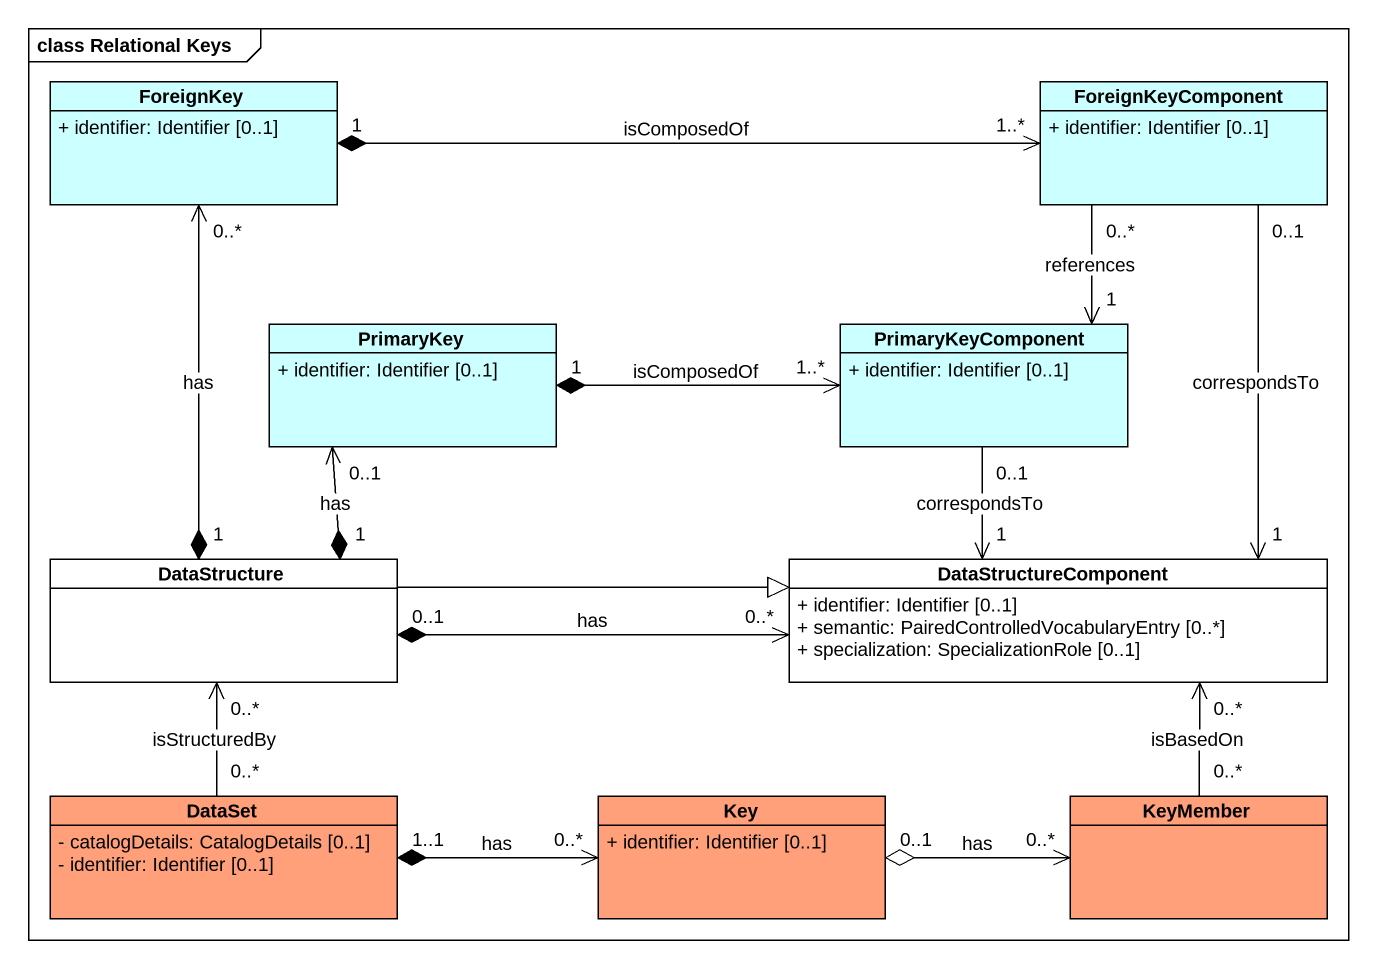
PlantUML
@startuml
mainframe class Relational Keys
hide circle
hide empty members
skinparam classAttributeIconSize 0
class ForeignKey #CCFFFF {
  + identifier: Identifier [0..1]
}
class ForeignKeyComponent #CCFFFF {
  + identifier: Identifier [0..1]
}
class PrimaryKey #CCFFFF {
  + identifier: Identifier [0..1]
}
class PrimaryKeyComponent #CCFFFF {
  + identifier: Identifier [0..1]
}
class DataStructure
class DataStructureComponent {
  + identifier: Identifier [0..1]
  + semantic: PairedControlledVocabularyEntry [0..*]
  + specialization: SpecializationRole [0..1]
}
class DataSet #FFA07A {
  - catalogDetails: CatalogDetails [0..1]
  - identifier: Identifier [0..1]
}
class Key #FFA07A {
  + identifier: Identifier [0..1]
}
class KeyMember #FFA07A
ForeignKey "0..*" <--* "1" DataStructure : has
ForeignKeyComponent "1..*" <-left-* "1" ForeignKey : isComposedOf
ForeignKeyComponent "0..*" --> "1" PrimaryKeyComponent : references
ForeignKeyComponent "0..1" --> "1" DataStructureComponent : correspondsTo
PrimaryKey "0..1" <--* "1" DataStructure : has
PrimaryKeyComponent "1..*" <-left-* "1" PrimaryKey : isComposedOf
PrimaryKeyComponent "0..1" --> "1" DataStructureComponent : correspondsTo
DataStructure -right-|> DataStructureComponent
DataStructureComponent "0..*" <-left-* "0..1" DataStructure : has
DataSet "0..*" -up-> "0..*" DataStructure : isStructuredBy
Key "0..*" <-left-* "1..1" DataSet : has
KeyMember "0..*" -up-> "0..*" DataStructureComponent : isBasedOn
KeyMember "0..*" <-left-o "0..1" Key : has
@enduml
